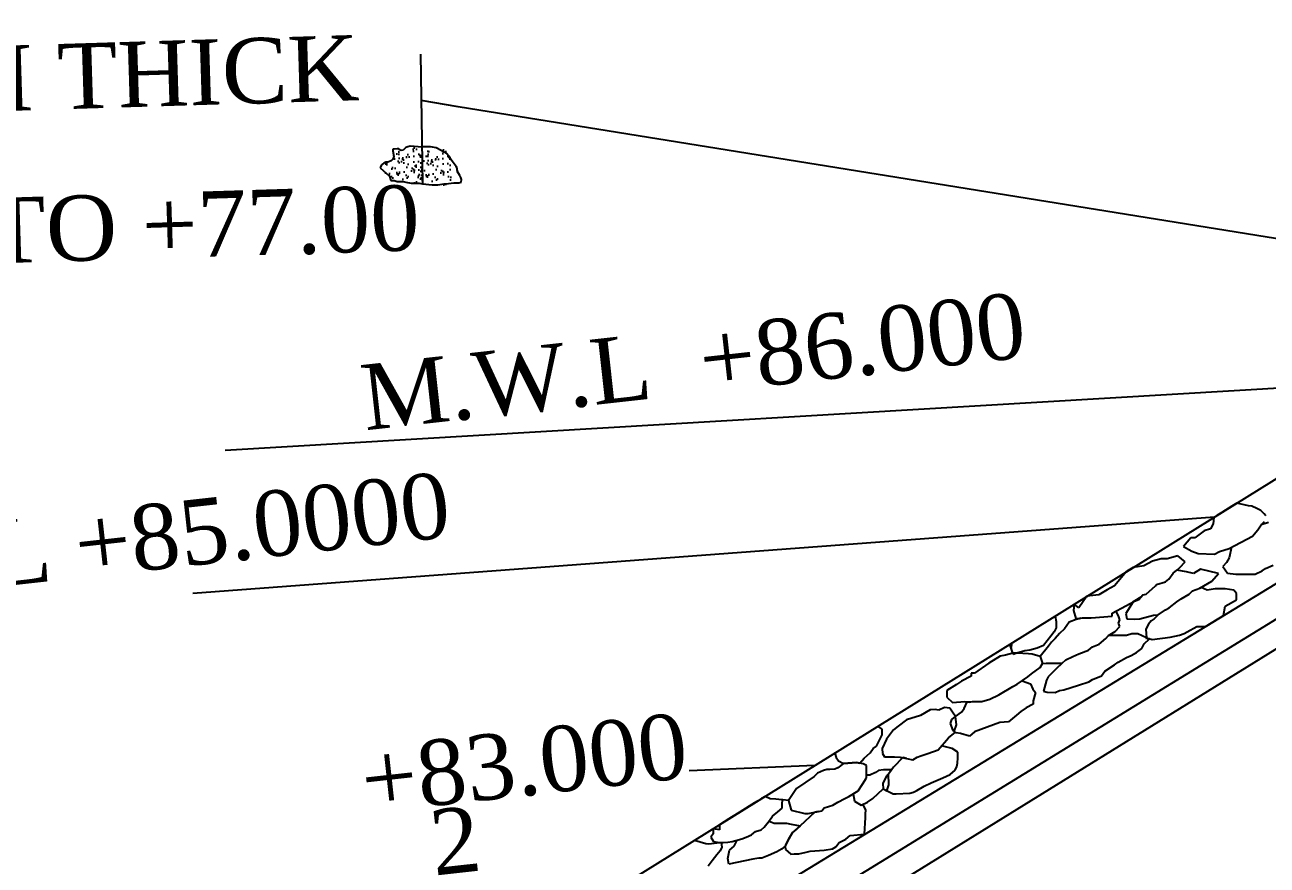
# Model space of a CAD drawing. Header units: millimetres. Extents: x 35 to 1436, y 32 to 1034.
# Drawn here: x 451.3 to 565.4, y 344.7 to 421.8 of the extents above; entities that cross this region are included whole.
import ezdxf

# ---------------------------------------------------------------- set-up
doc = ezdxf.new("R2010")
doc.units = ezdxf.units.MM
doc.header["$MEASUREMENT"] = 0
for name, color, linetype in [('DIM', 5, 'Continuous'), ('DWG. LINE', 1, 'Continuous'), ('HATCH', 2, 'Continuous'), ('TEXT', 7, 'Continuous')]:
    doc.layers.add(name, color=color, linetype=linetype)
doc.styles.get("Standard").update_dxf_attribs({"font": 'times.ttf', "height": 6})
doc.dimstyles.get("Standard").update_dxf_attribs({"dimtxt": 6, "dimasz": 5, "dimexe": 0.18, "dimexo": 0.0625, "dimgap": 0.09, "dimtad": 0, "dimtih": 1, "dimtoh": 1, "dimdec": 1, "dimzin": 0, "dimdsep": 46, "dimtxsty": 'Standard', "dimcen": 0.09, "dimse1": 1, "dimse2": 1, "dimclrd": 5, "dimclre": 5, "dimclrt": 4, "dimadec": 0, "dimazin": 0, "dimtfac": 1, "dimtdec": 1, "dimtofl": 0, "dimtmove": 0, "dimatfit": 3, "dimfxl": 0, "dimtolj": 1, "dimtzin": 0, "dimarcsym": 0})

msp = doc.modelspace()

# ---------------------------------------------------------------- hatches: boundary and pattern name
at = {"layer": 'HATCH'}
h = msp.add_hatch(dxfattribs=at)
h.set_pattern_fill('AR-SAND', color=256, scale=0.5, style=0)
h.paths.add_polyline_path([(487.78, 410.62), (486.69, 410.69), (486.46, 410.63), (486.3, 410.59), (486.05, 410.34), (485.87, 410.3), (485.65, 410.45), (485.48, 410.45), (485.22, 410.43), (485.08, 410.43), (485.08, 410.26), (485.19, 409.76), (485.09, 409.52), (484.94, 409.37), (484.63, 409.23), (484.45, 409.23), (484.27, 409.14), (484.06, 409), (483.93, 408.7), (484.78, 407.94), (484.92, 407.54), (485.23, 407.54), (485.49, 407.47), (485.65, 407.47), (485.82, 407.47), (486.04, 407.47), (486.29, 407.41), (486.79, 407.29), (486.96, 407.29), (487.5, 407.29), (487.83, 407.23)])
h = msp.add_hatch(dxfattribs=at)
h.set_pattern_fill('AR-SAND', color=256, scale=2, style=0)
h.paths.add_polyline_path([(487.78, 410.62), (486.69, 410.69), (486.46, 410.63), (486.3, 410.59), (486.05, 410.34), (485.87, 410.3), (485.65, 410.45), (485.48, 410.45), (485.22, 410.43), (485.08, 410.43), (485.08, 410.26), (485.19, 409.76), (485.09, 409.52), (484.94, 409.37), (484.63, 409.23), (484.45, 409.23), (484.27, 409.14), (484.06, 409), (483.93, 408.7), (484.78, 407.94), (484.92, 407.54), (485.23, 407.54), (485.49, 407.47), (485.65, 407.47), (485.82, 407.47), (486.04, 407.47), (486.29, 407.41), (486.79, 407.29), (486.96, 407.29), (487.5, 407.29), (487.83, 407.23)])
h = msp.add_hatch(dxfattribs=at)
h.set_pattern_fill('AR-SAND', color=256, scale=2, style=0)
h.paths.add_polyline_path([(490.99, 408.68), (490.9, 408.84), (490.46, 409.45), (490.24, 409.78), (490.02, 410.02), (489.82, 410.15), (489.53, 410.31), (489.08, 410.54), (488.75, 410.62), (488.54, 410.63), (488.33, 410.63), (487.98, 410.63), (487.78, 410.63), (487.83, 407.23), (488.69, 407.14), (489.22, 407.14), (489.58, 407.21), (489.78, 407.25), (490.02, 407.25), (490.2, 407.27), (490.45, 407.3), (490.7, 407.33), (491.16, 407.34), (491.36, 407.41), (491.4, 407.65), (491.33, 407.83), (491.24, 408), (491.06, 408.31), (490.99, 408.52)])
h = msp.add_hatch(dxfattribs=at)
h.set_pattern_fill('AR-SAND', color=256, scale=0.5, style=0)
h.set_pattern_definition([(37.5, (2.6833, -0.19695), (-0.0314967, 0.9634119), [0, -0.76, 0, -0.85, 0, -0.8125]), (7.5, (2.6833, -0.197), (0.8848884, 1.411073), [0, -0.41, 0, -0.685, 0, -0.2625]), (327.5, (2.0683, -0.19695), (1.5570709, 0.0028295), [0, -0.25, 0, -0.9, 0, -1.175]), (317.5, (2.0683, -0.197), (1.5030633, 0.4388378), [0, -0.125, 0, -0.59, 0, -0.675])])
h.paths.add_polyline_path([(490.46, 410.42), (489.38, 410.49), (489.14, 410.44), (488.99, 410.4), (488.74, 410.15), (488.55, 410.1), (488.33, 410.26), (488.16, 410.26), (487.9, 410.23), (487.76, 410.23), (487.76, 410.06), (487.87, 409.56), (487.77, 409.32), (487.62, 409.17), (487.31, 409.03), (487.13, 409.03), (486.95, 408.95), (486.74, 408.81), (486.62, 408.5), (487.47, 407.75), (487.61, 407.34), (487.91, 407.34), (488.18, 407.27), (488.33, 407.27), (488.5, 407.27), (488.72, 407.27), (488.97, 407.22), (489.48, 407.09), (489.64, 407.09), (490.19, 407.09), (490.52, 407.03)])
h = msp.add_hatch(dxfattribs=at)
h.set_pattern_fill('AR-SAND', color=256, scale=2, style=0)
h.set_pattern_definition([(37.5, (2.6833, -0.197), (-0.125987, 3.853648), [0, -3.04, 0, -3.4, 0, -3.25]), (7.5, (2.6833, -0.197), (3.539553, 5.644292), [0, -1.64, 0, -2.74, 0, -1.05]), (327.5, (0.2233, -0.197), (6.228284, 0.011318), [0, -1, 0, -3.6, 0, -4.7]), (317.5, (0.2233, -0.197), (6.012253, 1.75535), [0, -0.5, 0, -2.36, 0, -2.7])])
h.paths.add_polyline_path([(490.46, 410.42), (489.38, 410.49), (489.14, 410.44), (488.99, 410.4), (488.74, 410.15), (488.55, 410.1), (488.33, 410.26), (488.16, 410.26), (487.9, 410.23), (487.76, 410.23), (487.76, 410.06), (487.87, 409.56), (487.77, 409.32), (487.62, 409.17), (487.31, 409.03), (487.13, 409.03), (486.95, 408.95), (486.74, 408.81), (486.62, 408.5), (487.47, 407.75), (487.61, 407.34), (487.91, 407.34), (488.18, 407.27), (488.33, 407.27), (488.5, 407.27), (488.72, 407.27), (488.97, 407.22), (489.48, 407.09), (489.64, 407.09), (490.19, 407.09), (490.52, 407.03)])

# ---------------------------------------------------------------- linework, layer by layer
at = {"layer": 'DIM'}
for p, q in [((487.64, 419.14), (487.83, 407.23)), ((491.09, 414.32), (487.71, 414.9)), ((486.3, 410.59), (486.05, 410.34)), ((486.46, 410.63), (486.3, 410.59)), ((486.69, 410.69), (486.46, 410.63)), ((487.78, 410.62), (486.69, 410.69)), ((487.98, 410.63), (487.78, 410.63)), ((487.78, 410.62), (487.78, 410.62)), ((488.33, 410.63), (487.98, 410.63)), ((487.98, 410.63), (487.98, 410.63)), ((488.54, 410.63), (488.33, 410.63)), ((488.75, 410.62), (488.54, 410.63)), ((489.08, 410.54), (488.75, 410.62)), ((488.75, 410.62), (488.75, 410.62)), ((485.09, 409.52), (484.94, 409.37)), ((485.22, 410.43), (485.08, 410.43)), ((485.08, 410.43), (485.08, 410.26)), ((485.08, 410.26), (485.19, 409.76)), ((485.19, 409.76), (485.09, 409.52)), ((485.19, 409.76), (485.19, 409.76)), ((485.19, 409.76), (485.19, 409.76)), ((485.48, 410.45), (485.22, 410.43)), ((485.65, 410.45), (485.48, 410.45)), ((485.48, 410.45), (485.48, 410.45)), ((485.87, 410.3), (485.65, 410.45)), ((485.65, 410.45), (485.65, 410.45)), ((485.65, 410.45), (485.65, 410.45)), ((486.05, 410.34), (485.87, 410.3)), ((486.05, 410.34), (486.05, 410.34)), ((489.53, 410.31), (489.08, 410.54)), ((489.82, 410.15), (489.53, 410.31)), ((489.53, 410.31), (489.53, 410.31)), ((490.02, 410.02), (489.82, 410.15)), ((489.82, 410.15), (489.82, 410.15)), ((490.24, 409.78), (490.02, 410.02)), ((490.46, 409.45), (490.24, 409.78)), ((490.24, 409.78), (490.24, 409.78)), ((490.9, 408.84), (490.46, 409.45)), ((484.06, 409), (483.93, 408.7)), ((483.93, 408.7), (483.93, 408.7)), ((483.93, 408.7), (484.78, 407.94)), ((484.27, 409.14), (484.06, 409)), ((484.06, 409), (484.06, 409)), ((484.45, 409.23), (484.27, 409.14)), ((484.63, 409.23), (484.45, 409.23)), ((484.45, 409.23), (484.45, 409.23)), ((484.94, 409.37), (484.63, 409.23)), ((484.94, 409.37), (484.94, 409.37)), ((490.99, 408.68), (490.9, 408.84)), ((490.9, 408.84), (490.9, 408.84)), ((490.99, 408.52), (490.99, 408.68)), ((491.06, 408.31), (490.99, 408.52)), ((491.24, 408), (491.06, 408.31)), ((484.78, 407.94), (484.92, 407.54)), ((484.92, 407.54), (484.92, 407.54)), ((484.92, 407.54), (485.23, 407.54)), ((485.23, 407.54), (485.23, 407.54)), ((485.23, 407.54), (485.49, 407.47)), ((485.49, 407.47), (485.65, 407.47)), ((485.65, 407.47), (485.65, 407.47)), ((485.65, 407.47), (485.65, 407.47)), ((485.65, 407.47), (485.82, 407.47)), ((485.82, 407.47), (486.04, 407.47)), ((486.04, 407.47), (486.29, 407.41)), ((486.29, 407.41), (486.29, 407.41)), ((486.29, 407.41), (486.79, 407.29)), ((486.79, 407.29), (486.96, 407.29)), ((486.96, 407.29), (487.5, 407.29)), ((487.5, 407.29), (487.83, 407.23)), ((487.83, 407.23), (488.69, 407.14)), ((488.69, 407.14), (488.69, 407.14)), ((488.69, 407.14), (489.22, 407.14)), ((489.22, 407.14), (489.58, 407.21)), ((489.22, 407.14), (489.22, 407.14)), ((489.58, 407.21), (489.78, 407.25)), ((489.78, 407.25), (490.02, 407.25)), ((490.02, 407.25), (490.2, 407.27)), ((490.2, 407.27), (490.45, 407.3)), ((490.45, 407.3), (490.7, 407.33)), ((490.7, 407.33), (491.16, 407.34)), ((491.16, 407.34), (491.36, 407.41)), ((491.16, 407.34), (491.16, 407.34)), ((491.33, 407.83), (491.24, 408)), ((491.4, 407.65), (491.33, 407.83)), ((491.36, 407.41), (491.4, 407.65)), ((491.36, 407.41), (491.36, 407.41)), ((491.36, 407.41), (491.36, 407.41)), ((580.94, 389.35), (469.71, 382.77)), ((466.75, 369.65), (560.53, 376.66)), ((523.84, 353.85), (512.31, 353.34))]:
    msp.add_line(p, q, dxfattribs=at)
at = {"layer": 'DWG. LINE'}
for p, q in [((642.02, 427.32), (466.16, 317.99)), ((642.72, 417.19), (469.22, 311.46)), ((470.83, 308.74), (642.85, 414.39)), ((471.63, 306.02), (642.96, 412.12))]:
    msp.add_line(p, q, dxfattribs=at)
at = {"layer": 'HATCH'}
for p, q in [((562.12, 377.65), (561.19, 377.07)), ((562.56, 377.92), (562.12, 377.65)), ((562.12, 377.65), (562.12, 377.65)), ((563.64, 377.68), (562.56, 377.92)), ((563.96, 377.66), (563.64, 377.68)), ((564.42, 377.45), (563.96, 377.66)), ((560.46, 376.62), (560.41, 376.03)), ((560.73, 376.78), (560.46, 376.62)), ((561.19, 377.07), (560.73, 376.78)), ((564.78, 377.24), (564.42, 377.45)), ((565.07, 376.96), (564.78, 377.24)), ((565.22, 376.75), (565.07, 376.96)), ((559.58, 375.38), (558.72, 374.73)), ((560.15, 375.56), (559.58, 375.38)), ((559.58, 375.38), (559.58, 375.38)), ((560.41, 376.03), (560.15, 375.56)), ((564.01, 374.89), (564.5, 375.48)), ((564.5, 375.48), (564.81, 375.95)), ((564.81, 375.95), (565.12, 376.23)), ((565.48, 376.16), (564.81, 375.95)), ((558.36, 374.73), (557.66, 373.96)), ((558.72, 374.73), (558.36, 374.73)), ((558.72, 374.73), (558.72, 374.73)), ((561.88, 373.78), (564.01, 374.89)), ((564.01, 374.89), (564.01, 374.89)), ((557.14, 373.09), (556.18, 372.83)), ((557.84, 372.55), (557.14, 373.09)), ((557.66, 373.96), (557.66, 373.96)), ((557.66, 373.96), (557.66, 373.96)), ((557.66, 373.96), (558.44, 373.52)), ((558.44, 373.52), (559.01, 373.31)), ((559.01, 373.31), (560.51, 373.26)), ((560.51, 373.26), (560.98, 373.49)), ((560.98, 373.49), (561.88, 373.78)), ((562.07, 373.88), (561.86, 372.9)), ((562.09, 373.89), (562.07, 373.88)), ((553.06, 372.02), (552.45, 371.64)), ((554.03, 372.16), (553.06, 372.02)), ((553.06, 372.02), (553.06, 372.02)), ((554.83, 372.6), (554.03, 372.16)), ((554.03, 372.16), (554.03, 372.16)), ((555.61, 372.81), (554.83, 372.6)), ((554.83, 372.6), (554.83, 372.6)), ((556.18, 372.83), (555.61, 372.81)), ((556.18, 372.83), (556.18, 372.83)), ((556.72, 371.49), (557.06, 371.77)), ((557.06, 371.77), (557.34, 372.03)), ((557.94, 371.62), (557.06, 371.77)), ((557.34, 372.03), (557.84, 372.55)), ((559.24, 371.88), (558.59, 371.46)), ((560.89, 371.46), (559.24, 371.88)), ((561.62, 372.48), (561.29, 372.12)), ((561.29, 372.12), (561.29, 372.12)), ((561.29, 372.12), (561.7, 371.5)), ((561.86, 372.9), (561.62, 372.48)), ((564.89, 371.73), (565.2, 371.94)), ((565.2, 371.94), (565.92, 372.25)), ((552.45, 371.64), (551.34, 370.35)), ((555.19, 370.45), (556.02, 370.71)), ((556.02, 370.71), (556.33, 370.94)), ((556.33, 370.94), (556.72, 371.49)), ((558.59, 371.46), (557.94, 371.62)), ((557.94, 371.62), (557.94, 371.62)), ((559.16, 370.12), (560.27, 370.76)), ((560.27, 370.76), (560.89, 371.46)), ((560.27, 370.76), (560.27, 370.76)), ((560.89, 371.46), (560.89, 371.46)), ((561.7, 371.5), (561.7, 371.5)), ((561.7, 371.5), (562.48, 371.42)), ((562.48, 371.42), (564.24, 371.4)), ((564.24, 371.4), (564.89, 371.73)), ((549.89, 369.5), (548.81, 369.38)), ((550.66, 369.96), (549.89, 369.5)), ((549.89, 369.5), (549.89, 369.5)), ((551, 370.14), (550.66, 369.96)), ((551.34, 370.35), (551, 370.14)), ((553.56, 369.08), (553.95, 369.52)), ((553.95, 369.52), (554.26, 369.57)), ((554.26, 369.57), (555.09, 370.35)), ((555.09, 370.35), (555.19, 370.45)), ((555.09, 370.35), (555.09, 370.35)), ((557.84, 369.37), (558.2, 369.57)), ((558.2, 369.57), (558.51, 369.88)), ((558.51, 369.88), (559.16, 370.12)), ((559.29, 370.19), (559.16, 370.12)), ((559.16, 370.12), (559.16, 370.12)), ((559.86, 369.94), (559.29, 370.19)), ((560.58, 370.06), (559.86, 369.94)), ((559.86, 369.94), (559.86, 369.94)), ((561.51, 370.06), (560.58, 370.06)), ((560.58, 370.06), (560.58, 370.06)), ((562.29, 369.94), (561.51, 370.06)), ((561.51, 370.06), (561.51, 370.06)), ((562.55, 369.63), (562.29, 369.94)), ((562.55, 369.31), (562.55, 369.63)), ((562.55, 369.63), (562.55, 369.63)), ((547.64, 368.65), (547.58, 368.07)), ((548.07, 368.31), (547.64, 368.65)), ((548.81, 369.38), (548.07, 368.31)), ((551.13, 367.84), (552.37, 368.51)), ((552.37, 368.51), (553.17, 368.93)), ((553.05, 368.86), (552.37, 367.81)), ((552.37, 368.51), (552.37, 368.51)), ((553.76, 369.3), (553.05, 368.86)), ((553.17, 368.93), (553.56, 369.08)), ((556.36, 368.33), (557.06, 368.87)), ((557.06, 368.87), (557.47, 369.13)), ((557.06, 368.87), (557.06, 368.87)), ((557.47, 369.13), (557.84, 369.37)), ((561.36, 367.61), (561.51, 368.46)), ((561.51, 368.46), (562.55, 369.06)), ((561.51, 368.46), (561.51, 368.46)), ((561.51, 368.46), (561.51, 368.46)), ((562.55, 369.06), (562.55, 369.31)), ((562.55, 369.06), (562.55, 369.06)), ((545.89, 367.56), (545.99, 367.05)), ((547.82, 367.25), (547.18, 367)), ((547.58, 368.07), (547.79, 367.35)), ((547.79, 367.35), (548.12, 367.35)), ((548.27, 367.37), (547.82, 367.25)), ((548.12, 367.35), (548.41, 367.4)), ((548.41, 367.4), (549.19, 367.4)), ((549.19, 367.4), (551.13, 367.55)), ((551.13, 367.55), (551.13, 367.84)), ((551.72, 367.57), (551.47, 368.03)), ((551.82, 367.21), (551.72, 367.57)), ((551.72, 367.57), (551.72, 367.57)), ((551.72, 366.9), (551.82, 367.21)), ((551.82, 367.21), (551.82, 367.21)), ((552.37, 367.81), (552.37, 367.81)), ((552.37, 367.81), (552.48, 367.32)), ((552.48, 367.32), (552.48, 367.32)), ((552.48, 367.32), (553.15, 367.27)), ((553.15, 367.27), (553.67, 367.3)), ((553.67, 367.3), (554.91, 367.66)), ((554.99, 367.32), (554.7, 367.11)), ((554.91, 367.66), (555.35, 367.68)), ((555.35, 367.68), (554.99, 367.32)), ((554.99, 367.32), (554.99, 367.32)), ((555.35, 367.68), (556.02, 368.12)), ((556.02, 368.12), (556.36, 368.33)), ((559.68, 366.59), (560.79, 367.27)), ((560.79, 367.27), (560.94, 367.36)), ((560.94, 367.36), (561.36, 367.61)), ((545.81, 366.1), (545.5, 365.71)), ((545.99, 366.48), (545.81, 366.1)), ((545.81, 366.1), (545.81, 366.1)), ((545.99, 367.05), (545.99, 366.48)), ((545.99, 366.48), (545.99, 366.48)), ((546.74, 366.38), (546.3, 365.97)), ((547.18, 367), (546.74, 366.38)), ((546.74, 366.38), (546.74, 366.38)), ((547.18, 367), (547.18, 367)), ((547.18, 367), (547.18, 367)), ((550.78, 365.79), (551.41, 366.15)), ((551.41, 366.15), (551.82, 366.62)), ((551.41, 366.15), (551.41, 366.15)), ((551.82, 366.62), (551.72, 366.9)), ((554.47, 366.83), (554.21, 366.36)), ((554.21, 366.36), (554.21, 366.36)), ((554.21, 366.36), (554.29, 365.56)), ((554.7, 367.11), (554.47, 366.83)), ((557.73, 365.95), (558.02, 366.13)), ((558.02, 366.13), (558.9, 366.62)), ((558.9, 366.62), (559.68, 366.59)), ((542, 364.16), (541.72, 364.97)), ((541.72, 364.97), (541.86, 364.56)), ((541.86, 364.56), (541.96, 365.12)), ((541.96, 365.12), (541.96, 365.12)), ((545.5, 365.71), (544.83, 364.85)), ((545.55, 365.17), (545.29, 364.81)), ((545.89, 365.5), (545.55, 365.17)), ((545.55, 365.17), (545.55, 365.17)), ((546.3, 365.97), (545.89, 365.5)), ((549.33, 364.75), (549.93, 364.99)), ((549.93, 364.99), (550.53, 365.5)), ((549.93, 364.99), (549.93, 364.99)), ((550.53, 365.5), (550.78, 365.79)), ((551.82, 365.79), (550.78, 365.79)), ((552.44, 365.79), (551.82, 365.79)), ((551.82, 365.79), (551.82, 365.79)), ((552.93, 365.92), (552.44, 365.79)), ((553.48, 365.92), (552.93, 365.92)), ((552.93, 365.92), (552.93, 365.92)), ((554.29, 365.56), (553.48, 365.92)), ((553.84, 364.57), (554.07, 365.01)), ((554.07, 365.01), (554.55, 365.48)), ((554.07, 365.01), (554.07, 365.01)), ((554.29, 365.56), (554.81, 365.41)), ((554.3, 365.46), (554.29, 365.56)), ((554.55, 365.48), (554.3, 365.46)), ((554.81, 365.41), (556.46, 365.64)), ((556.46, 365.64), (557.32, 365.82)), ((556.46, 365.64), (556.46, 365.64)), ((557.32, 365.82), (557.73, 365.95)), ((540.86, 363.89), (539.8, 363.25)), ((541.33, 363.97), (540.86, 363.89)), ((542, 364.16), (541.33, 363.97)), ((541.33, 363.97), (541.33, 363.97)), ((542.39, 364.16), (542, 364.16)), ((542.04, 364.04), (542, 364.16)), ((542.39, 364.16), (542.04, 364.04)), ((543.12, 364.36), (542.39, 364.16)), ((542.39, 364.16), (542.39, 364.16)), ((543.45, 364.1), (542.39, 364.16)), ((543.58, 364.44), (543.12, 364.36)), ((543.12, 364.36), (543.12, 364.36)), ((543.79, 364.05), (543.45, 364.1)), ((543.45, 364.1), (543.45, 364.1)), ((544.23, 364.62), (543.58, 364.44)), ((543.58, 364.44), (543.58, 364.44)), ((544.52, 363.85), (543.79, 364.05)), ((544.83, 364.85), (544.23, 364.62)), ((545.29, 364.81), (544.52, 363.85)), ((544.52, 363.85), (544.52, 363.85)), ((544.52, 363.85), (544.52, 363.85)), ((544.52, 363.85), (544.72, 363.2)), ((544.52, 363.85), (544.52, 363.85)), ((544.83, 364.85), (544.83, 364.85)), ((545.29, 364.81), (545.29, 364.81)), ((546.87, 363.54), (547.52, 363.85)), ((547.52, 363.85), (548.07, 364.11)), ((548.07, 364.11), (548.95, 364.42)), ((548.95, 364.42), (549.33, 364.75)), ((548.95, 364.42), (548.95, 364.42)), ((552.44, 363.77), (552.86, 363.93)), ((552.86, 363.93), (553.35, 364.21)), ((553.35, 364.21), (553.84, 364.57)), ((553.84, 364.57), (553.84, 364.57)), ((539.8, 363.25), (538.5, 362.31)), ((539.8, 363.25), (539.8, 363.25)), ((539.8, 363.25), (539.8, 363.25)), ((543.73, 362.26), (544.51, 362.83)), ((544.51, 362.83), (544.72, 363.2)), ((544.51, 362.83), (544.51, 362.83)), ((544.72, 363.2), (545.06, 363.25)), ((544.72, 363.2), (544.72, 363.2)), ((545.06, 363.25), (545.4, 363.23)), ((545.99, 362.71), (545.24, 361.98)), ((545.4, 363.23), (545.68, 363.23)), ((545.68, 363.23), (546.23, 363.23)), ((546.54, 363.25), (545.99, 362.71)), ((545.99, 362.71), (545.99, 362.71)), ((546.23, 363.23), (546.54, 363.25)), ((546.54, 363.25), (546.87, 363.54)), ((546.54, 363.25), (546.54, 363.25)), ((550.45, 362.5), (551.35, 363.1)), ((551.35, 363.1), (551.67, 363.33)), ((551.67, 363.33), (552.44, 363.77)), ((551.67, 363.33), (551.67, 363.33)), ((537.29, 361.59), (536.84, 361.28)), ((538.19, 362.03), (537.29, 361.59)), ((537.29, 361.59), (537.29, 361.59)), ((538.5, 362.31), (538.19, 362.31)), ((538.19, 362.31), (538.19, 362.03)), ((542.41, 361.3), (542.88, 361.64)), ((542.87, 361.63), (543.63, 361.33)), ((542.88, 361.64), (543.4, 361.98)), ((543.4, 361.98), (543.73, 362.26)), ((543.73, 362.26), (543.73, 362.26)), ((545.11, 361.67), (544.83, 360.66)), ((545.24, 361.98), (545.11, 361.67)), ((545.11, 361.67), (545.11, 361.67)), ((548.04, 361.23), (548.97, 361.54)), ((548.97, 361.54), (549.31, 361.73)), ((549.31, 361.73), (550.16, 362.09)), ((550.16, 362.09), (550.45, 362.5)), ((550.16, 362.09), (550.16, 362.09)), ((536.84, 361.28), (535.96, 360.74)), ((535.96, 360.74), (535.96, 360.11)), ((540.73, 360.32), (542, 361.1)), ((542, 361.1), (542.41, 361.3)), ((542.41, 361.3), (542.41, 361.3)), ((543.63, 361.33), (543.84, 360.86)), ((543.84, 360.86), (544.1, 360.55)), ((544.1, 360.55), (543.86, 359.78)), ((544.83, 360.66), (544.83, 360.66)), ((544.83, 360.66), (545.16, 360.59)), ((545.16, 360.59), (545.89, 360.56)), ((545.89, 360.56), (546.28, 360.72)), ((546.28, 360.72), (546.69, 360.79)), ((546.69, 360.79), (548.04, 361.23)), ((548.04, 361.23), (548.04, 361.23)), ((535.96, 360.11), (535.96, 360.11)), ((535.96, 360.11), (535.96, 360.11)), ((535.96, 360.11), (536.48, 359.62)), ((536.48, 359.62), (537.6, 359.73)), ((536.48, 359.62), (536.48, 359.62)), ((537.54, 359.08), (537.82, 359.7)), ((537.6, 359.73), (537.6, 359.73)), ((537.6, 359.73), (538.04, 359.67)), ((537.82, 359.7), (538.32, 359.73)), ((538.04, 359.67), (538.32, 359.73)), ((538.32, 359.73), (539.15, 359.73)), ((539.15, 359.73), (539.9, 359.93)), ((539.9, 359.93), (540.73, 360.32)), ((539.9, 359.93), (539.9, 359.93)), ((543.86, 359.47), (543.24, 359.13)), ((543.86, 359.78), (543.86, 359.47)), ((533.52, 358.42), (532.25, 358.04)), ((534.43, 358.94), (533.52, 358.42)), ((534.87, 358.99), (534.43, 358.94)), ((534.43, 358.94), (534.43, 358.94)), ((535.23, 358.92), (534.87, 358.99)), ((535.73, 359.18), (535.23, 358.92)), ((535.23, 358.92), (535.23, 358.92)), ((536.24, 359.1), (535.73, 359.18)), ((535.73, 359.18), (535.73, 359.18)), ((536.47, 358.73), (536.24, 359.1)), ((536.24, 359.1), (536.24, 359.1)), ((536.4, 358.07), (536.74, 358.35)), ((536.74, 358.35), (536.47, 358.73)), ((536.47, 358.73), (536.47, 358.73)), ((536.74, 358.35), (537.29, 358.74)), ((536.84, 357.57), (536.74, 358.35)), ((536.74, 358.35), (536.74, 358.35)), ((537.29, 358.74), (537.54, 359.08)), ((537.29, 358.74), (537.29, 358.74)), ((537.54, 359.08), (537.54, 359.08)), ((537.54, 359.08), (537.54, 359.08)), ((542.34, 358.46), (541.61, 357.84)), ((542.75, 358.79), (542.34, 358.46)), ((542.34, 358.46), (542.34, 358.46)), ((543.24, 359.13), (542.75, 358.79)), ((542.75, 358.79), (542.75, 358.79)), ((543.24, 359.13), (543.24, 359.13)), ((530, 357.17), (529.62, 357.44)), ((529.62, 357.44), (529.62, 357.44)), ((530, 356.66), (530, 357.17)), ((531.04, 357.11), (530.42, 356.25)), ((531.48, 357.47), (531.04, 357.11)), ((532.25, 358.04), (531.48, 357.47)), ((531.48, 357.47), (531.48, 357.47)), ((532.25, 358.04), (532.25, 358.04)), ((536.3, 357.71), (536.4, 358.07)), ((536.53, 357.06), (536.3, 357.71)), ((536.3, 357.71), (536.3, 357.71)), ((536.4, 358.07), (536.4, 358.07)), ((536.82, 356.83), (536.53, 357.06)), ((536.53, 357.06), (536.53, 357.06)), ((536.63, 356.98), (536.84, 357.57)), ((536.73, 356.84), (536.63, 356.98)), ((540.81, 357.79), (538.48, 356.93)), ((541.61, 357.84), (540.81, 357.79)), ((541.61, 357.84), (541.61, 357.84)), ((529.48, 355.62), (530, 356.66)), ((530.42, 356.25), (530, 355.42)), ((530.42, 356.25), (530.42, 356.25)), ((530.42, 356.25), (530.42, 356.25)), ((535.16, 355.29), (536.11, 356.38)), ((536.11, 356.38), (536.74, 356.89)), ((536.74, 356.89), (536.73, 356.84)), ((537.21, 356.78), (536.82, 356.83)), ((536.82, 356.83), (536.82, 356.83)), ((538.04, 356.54), (537.21, 356.78)), ((538.48, 356.93), (538.04, 356.54)), ((538.04, 356.54), (538.04, 356.54)), ((525.88, 355.12), (525.66, 354.98)), ((525.66, 354.98), (525.8, 354.59)), ((525.88, 355.12), (525.88, 355.12)), ((528.36, 354.53), (528.91, 355)), ((528.91, 355), (529.19, 355.39)), ((528.91, 355), (528.91, 355)), ((529.19, 355.39), (529.48, 355.62)), ((529.48, 355.62), (529.48, 355.62)), ((530, 355.42), (530, 355.42)), ((530, 355.42), (530.03, 354.96)), ((530.03, 354.96), (530.23, 354.65)), ((533.24, 354.62), (533.55, 354.72)), ((533.55, 354.72), (534.2, 354.96)), ((534.2, 354.96), (535.16, 355.29)), ((534.2, 354.96), (534.2, 354.96)), ((535.16, 355.29), (535.16, 355.29)), ((536.45, 355.39), (535.47, 355.65)), ((535.47, 355.65), (535.47, 355.65)), ((536.97, 355.08), (536.45, 355.39)), ((536.97, 354.56), (536.97, 355.08)), ((536.97, 355.08), (536.97, 355.08)), ((525.67, 353.52), (525.2, 353.47)), ((525.95, 353.63), (525.67, 353.52)), ((525.67, 353.52), (525.67, 353.52)), ((525.8, 354.59), (525.8, 354.59)), ((525.8, 354.59), (526.01, 354.27)), ((526.47, 354.04), (525.95, 353.63)), ((526.01, 354.27), (526.47, 354.04)), ((527.66, 354.12), (526.47, 354.04)), ((526.47, 354.04), (527.66, 354.12)), ((526.47, 354.04), (526.47, 354.04)), ((528.26, 353.99), (527.66, 354.12)), ((527.66, 354.12), (527.96, 354.05)), ((527.96, 354.05), (528.36, 354.53)), ((528.57, 353.83), (528.26, 353.99)), ((528.57, 353.06), (528.57, 353.83)), ((530.23, 354.65), (531.14, 354.65)), ((531.04, 353.68), (530.73, 353.24)), ((531.9, 354.57), (531.04, 353.68)), ((531.04, 353.68), (531.04, 353.68)), ((531.14, 354.65), (531.14, 354.65)), ((531.14, 354.65), (531.66, 354.62)), ((531.66, 354.62), (532.82, 354.36)), ((532.24, 354.49), (531.9, 354.57)), ((532.82, 354.36), (533.24, 354.62)), ((536.71, 353.43), (536.86, 353.74)), ((536.86, 353.74), (536.94, 354.05)), ((536.94, 354.05), (536.97, 354.56)), ((523.78, 352.83), (522.15, 351.74)), ((524.09, 353.14), (523.78, 352.83)), ((523.78, 352.83), (523.78, 352.83)), ((524.63, 353.39), (524.09, 353.14)), ((524.92, 353.47), (524.63, 353.39)), ((525.2, 353.47), (524.92, 353.47)), ((528.21, 352.13), (528.57, 352.7)), ((528.57, 352.7), (528.57, 353.06)), ((528.57, 353.06), (528.57, 353.06)), ((528.88, 352.96), (528.57, 352.96)), ((529.4, 353.21), (528.88, 352.96)), ((529.68, 353.39), (529.4, 353.21)), ((530.15, 353.45), (529.68, 353.39)), ((530.23, 352.52), (530.08, 352.18)), ((530.88, 353.46), (530.15, 353.45)), ((530.44, 352.93), (530.23, 352.52)), ((530.73, 353.24), (530.44, 352.93)), ((530.58, 353.09), (530.88, 353.46)), ((530.62, 352.08), (530.58, 353.09)), ((530.73, 353.24), (530.73, 353.24)), ((534.51, 352.26), (535.57, 352.7)), ((535.57, 352.7), (536.27, 353.01)), ((536.27, 353.01), (536.71, 353.43)), ((522.15, 351.74), (521.4, 350.63)), ((522.15, 351.74), (522.15, 351.74)), ((526.94, 350.99), (527.82, 351.53)), ((527.82, 351.53), (528.21, 352.13)), ((529.17, 350.81), (530.1, 351.69)), ((530.08, 352.18), (530.08, 352.18)), ((530.08, 352.18), (530.1, 351.69)), ((530.1, 351.69), (530.1, 351.69)), ((530.1, 351.69), (530.1, 351.69)), ((530.1, 351.69), (531.01, 351.25)), ((530.1, 351.69), (530.44, 351.53)), ((530.44, 351.53), (530.62, 352.08)), ((531.01, 351.25), (531.29, 351.25)), ((531.29, 351.25), (532.56, 351.3)), ((531.29, 351.25), (531.29, 351.25)), ((532.56, 351.3), (532.9, 351.41)), ((532.9, 351.41), (533.21, 351.56)), ((533.21, 351.56), (533.88, 351.95)), ((533.88, 351.95), (534.51, 352.26)), ((518.3, 350.41), (517.8, 350.1)), ((518.57, 350.57), (518.3, 350.41)), ((518.93, 350.8), (518.57, 350.57)), ((518.57, 350.57), (518.57, 350.57)), ((519.27, 351.01), (518.93, 350.8)), ((519.73, 350.77), (519.27, 351.01)), ((520.25, 350.74), (519.73, 350.77)), ((520.53, 350.71), (520.25, 350.74)), ((520.25, 350.74), (520.25, 350.74)), ((520.9, 350.69), (520.53, 350.71)), ((520.82, 350.28), (520.85, 350.69)), ((520.82, 349.94), (520.82, 350.28)), ((520.82, 350.28), (520.82, 350.28)), ((520.82, 350.28), (520.82, 350.28)), ((520.85, 350.69), (520.85, 350.69)), ((521.4, 350.63), (520.9, 350.69)), ((520.9, 350.69), (520.9, 350.69)), ((521.4, 350.63), (521.4, 350.63)), ((521.4, 350.63), (521.66, 349.75)), ((524.69, 349.95), (525.49, 350.21)), ((525.49, 350.21), (525.95, 350.47)), ((525.95, 350.47), (526.58, 350.81)), ((526.58, 350.81), (526.94, 350.99)), ((527.34, 351.24), (527.46, 350.57)), ((527.46, 350.57), (527.46, 350.57)), ((527.46, 350.57), (528.08, 350.19)), ((528.08, 350.19), (528.67, 350.47)), ((528.26, 350.27), (528.17, 350.13)), ((528.51, 349.73), (528.26, 350.27)), ((528.67, 350.47), (529.17, 350.81)), ((528.67, 350.47), (528.67, 350.47)), ((516.19, 349.1), (515.93, 348.94)), ((516.9, 349.54), (516.19, 349.1)), ((517.8, 350.1), (516.9, 349.54)), ((516.9, 349.54), (516.9, 349.54)), ((517.8, 350.1), (517.8, 350.1)), ((519.68, 348.8), (519.96, 349.19)), ((519.96, 349.19), (520.43, 349.6)), ((520.43, 349.6), (520.82, 349.94)), ((520.43, 349.6), (520.43, 349.6)), ((520.82, 349.94), (520.82, 349.94)), ((521.66, 349.75), (522.9, 349.44)), ((522.9, 349.44), (523.21, 349.44)), ((523.84, 349.55), (522.92, 348.7)), ((523.21, 349.44), (524.48, 349.67)), ((524.15, 349.61), (523.84, 349.55)), ((524.48, 349.67), (524.69, 349.95)), ((524.48, 349.67), (524.48, 349.67)), ((528.4, 347.53), (528.49, 349.06)), ((528.49, 349.42), (528.51, 349.73)), ((528.49, 349.06), (528.49, 349.42)), ((528.49, 349.06), (528.49, 349.06)), ((528.51, 349.73), (528.51, 349.73)), ((515.07, 347.95), (514.49, 348.04)), ((514.49, 348.04), (514.5, 347.56)), ((515.93, 348.94), (515.07, 348.4)), ((515.07, 348.4), (515.07, 347.95)), ((515.93, 348.94), (515.93, 348.94)), ((518.38, 347.79), (518.9, 347.95)), ((518.9, 347.95), (519.19, 348.18)), ((519.19, 348.18), (519.68, 348.8)), ((519.43, 348.49), (519.63, 348.74)), ((519.63, 348.74), (520.09, 348.54)), ((519.68, 348.8), (519.68, 348.8)), ((520.09, 348.54), (520.46, 348.54)), ((520.46, 348.54), (521.23, 348.54)), ((521.23, 348.54), (521.67, 348.46)), ((521.67, 348.46), (521.67, 348.46)), ((521.67, 348.46), (522.5, 348.31)), ((522.5, 348.31), (521.78, 347.69)), ((522.14, 348), (521.78, 347.69)), ((522.5, 348.31), (522.14, 348)), ((522.92, 348.7), (522.5, 348.31)), ((522.92, 348.7), (522.92, 348.7)), ((512.8, 346.99), (513.82, 346.67)), ((514.1, 346.65), (515.07, 346.76)), ((514.5, 347.56), (514.29, 347.27)), ((514.29, 347.27), (514.29, 347.27)), ((514.29, 347.27), (514.29, 347.27)), ((514.29, 347.27), (514.29, 347.27)), ((514.29, 347.27), (514.53, 346.86)), ((514.5, 347.56), (514.5, 347.56)), ((514.5, 347.56), (514.5, 347.56)), ((514.53, 346.86), (514.53, 346.86)), ((514.53, 346.86), (515.07, 346.76)), ((515.07, 346.76), (515.41, 346.76)), ((515.07, 346.76), (515.07, 346.76)), ((515.07, 346.76), (515.24, 346.76)), ((515.24, 346.76), (515.29, 346.34)), ((515.41, 346.76), (515.85, 346.81)), ((515.85, 346.81), (516.23, 346.86)), ((516.23, 346.86), (517.14, 347.12)), ((516.23, 346.86), (516.23, 346.86)), ((516.42, 346.45), (516.69, 346.99)), ((516.69, 346.99), (517.14, 347.12)), ((517.14, 347.12), (517.53, 347.27)), ((517.53, 347.27), (518.02, 347.48)), ((518.02, 347.48), (518.38, 347.79)), ((521.26, 346.78), (521.11, 346.45)), ((521.43, 347.08), (521.18, 346.62)), ((521.6, 347.38), (521.26, 346.78)), ((521.69, 347.53), (521.43, 347.08)), ((521.78, 347.69), (521.6, 347.38)), ((521.78, 347.69), (521.69, 347.53)), ((521.78, 347.69), (521.78, 347.69)), ((525.77, 346.37), (526.08, 346.76)), ((526.08, 346.76), (526.67, 347.09)), ((526.67, 347.09), (527.09, 347.43)), ((527.09, 347.43), (528.4, 347.53)), ((513.82, 346.67), (513.82, 346.67)), ((513.82, 346.67), (514.1, 346.65)), ((514.85, 345.64), (514.41, 345.09)), ((515.14, 346.02), (514.85, 345.64)), ((514.85, 345.64), (514.85, 345.64)), ((515.29, 346.34), (515.14, 346.02)), ((515.29, 346.34), (515.29, 346.34)), ((515.85, 345.31), (516, 346.06)), ((516, 346.06), (516.42, 346.45)), ((516, 346.06), (516, 346.06)), ((516, 346.06), (516, 346.06)), ((519.58, 345.59), (518.98, 345.33)), ((520.33, 345.93), (519.58, 345.59)), ((520.77, 346.16), (520.33, 345.93)), ((520.33, 345.93), (520.33, 345.93)), ((521.11, 346.45), (520.77, 346.16)), ((521.18, 346.62), (521.11, 346.45)), ((521.11, 346.45), (521.11, 346.45)), ((521.11, 346.45), (521.13, 346.14)), ((521.13, 346.14), (521.62, 345.7)), ((521.62, 345.7), (521.93, 345.75)), ((521.93, 345.75), (522.37, 345.75)), ((522.37, 345.75), (523.05, 345.9)), ((523.05, 345.9), (523.41, 345.98)), ((523.41, 345.98), (524.68, 346.08)), ((524.68, 346.08), (525.46, 346.19)), ((525.46, 346.19), (525.77, 346.37)), ((514.41, 345.09), (514.05, 344.6)), ((515.95, 344.79), (515.85, 345.31)), ((515.85, 345.31), (515.85, 345.31)), ((518.13, 345.23), (515.95, 344.79)), ((515.95, 344.79), (515.95, 344.79)), ((518.7, 345.33), (518.13, 345.23)), ((518.98, 345.33), (518.7, 345.33))]:
    msp.add_line(p, q, dxfattribs=at)

# ---------------------------------------------------------------- texts
at = {"layer": 'TEXT', "color": 6}
for s, rotation, p in [(' R.S.D  450MM THICK', 1.7562, (393.49, 412.21)), ('FROM +89.00 TO +77.00', 1.7952, (392.11, 398.17)), (' M.W.L  +86.000', 6.3259, (480.31, 384.36)), ('F.R.L +85.0000', 6.3259, (432.97, 368.48)), ('+83.000', 6.3259, (482.55, 349.45)), ('2', 6.3259, (488.89, 343.73))]:
    msp.add_text(s, height=6, rotation=rotation, dxfattribs=at).set_placement(p)

# ---------------------------------------------------------------- leaders
at = {"layer": 'DIM'}
msp.add_leader([(591.68, 398.11), (491.09, 414.32)], dimstyle='Standard', override={"dimgap": 0.09, "dimtad": 0}, dxfattribs=at)

doc.saveas('drawing.dxf')
